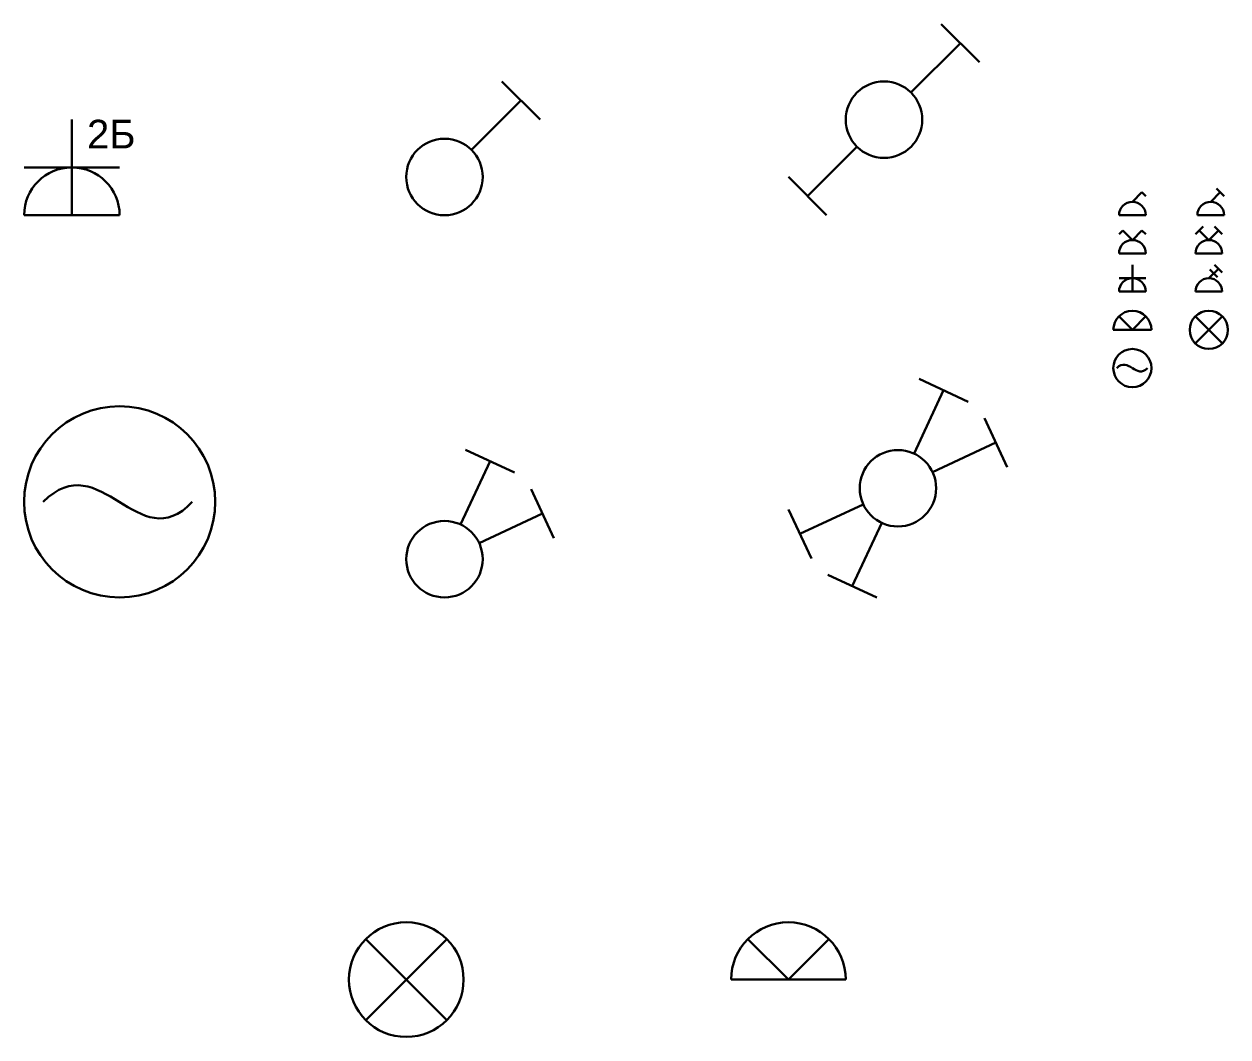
# Model space of a CAD drawing. Header units: millimetres. Extents: x -15550 to 15057, y -7254 to 30660.
# Drawn here: x -15550 to -12400, y 9291 to 11941 of the extents above; entities that cross this region are included whole.
import ezdxf

# ---------------------------------------------------------------- set-up
doc = ezdxf.new("R2010")
doc.units = ezdxf.units.MM
doc.layers.add('Электрика_розетки', color=5, linetype='Continuous', lineweight=30, true_color=0x0000ff)
doc.layers.add('Электрика_свет', color=1, linetype='Continuous', lineweight=30, true_color=0xff0000)
doc.styles.add('textstyle172', font='')
doc.styles.get('textstyle172').set_extended_font_data('Liberation Sans')

# ---------------------------------------------------------------- blocks, each defined once
blk = doc.blocks.new('Розетка')
at = {"layer": 'Электрика_розетки'}
for p, q in [((125, 0), (125, 250)), ((0, 125), (250, 125)), ((0, 0), (250, 0))]:
    blk.add_line(p, q, dxfattribs=at)
blk.add_arc((125, 0), 125, 0, 180, dxfattribs=at)
blk = doc.blocks.new('Вкл_1кл')
at = {"layer": 'Электрика_свет'}
for p, q in [((250, 350), (350, 250)), ((170.7, 170.7), (300, 300))]:
    blk.add_line(p, q, dxfattribs=at)
blk.add_circle((100, 100), 100, dxfattribs=at)
blk = doc.blocks.new('Светильник')
at = {"layer": 'Электрика_свет'}
for p, q in [((-106.1, 106.1), (106.1, -106.1)), ((-106.1, -106.1), (106.1, 106.1))]:
    blk.add_line(p, q, dxfattribs=at)
blk.add_circle((0, 0), 150, dxfattribs=at)
blk = doc.blocks.new('Вкл_2кл')
at = {"layer": 'Электрика_свет'}
for p, q in [((155.4, 386.2), (283.6, 326.5)), ((142.3, 190.6), (219.5, 356.3)), ((326.5, 283.6), (386.2, 155.4)), ((190.6, 142.3), (356.3, 219.5))]:
    blk.add_line(p, q, dxfattribs=at)
blk.add_circle((100, 100), 100, dxfattribs=at)
blk = doc.blocks.new('Перекл_1кл')
at = {"layer": 'Электрика_свет'}
for p, q in [((400, 500), (500, 400)), ((320.7, 320.7), (450, 450)), ((179.3, 179.3), (50, 50)), ((100, 0), (0, 100))]:
    blk.add_line(p, q, dxfattribs=at)
blk.add_circle((250, 250), 100, dxfattribs=at)
blk = doc.blocks.new('Перекл_2кл')
at = {"layer": 'Электрика_свет'}
for p, q in [((341.9, 571.9), (470.1, 512.1)), ((328.7, 376.3), (406, 542)), ((512.9, 469.2), (572.7, 341.1)), ((377.1, 327.9), (542.8, 405.2)), ((60, 102), (0.2, 230.2)), ((195.8, 243.4), (30.1, 166.1)), ((244.2, 195), (166.9, 29.3)), ((231, -0.6), (102.8, 59.2))]:
    blk.add_line(p, q, dxfattribs=at)
blk.add_circle((286.5, 285.6), 100, dxfattribs=at)
blk = doc.blocks.new('Бра')
at = {"layer": 'Электрика_свет'}
blk.add_line((-150, 0), (150, 0), dxfattribs=at)
blk.add_lwpolyline([(-106.1, 106.1), (0, 0), (106.1, 106.1)], dxfattribs=at)
blk.add_arc((0, 0), 150, 0, 180, dxfattribs=at)
blk = doc.blocks.new('Вентилятор')
at = {"layer": 'Электрика_свет'}
blk.add_circle((250, 250), 250, dxfattribs=at)
blk.add_open_spline([(50, 250), (200, 400), (300, 100), (440, 250)], degree=3, dxfattribs=at)
blk = doc.blocks.new('Вкл_1кл_70')
at = {"layer": 'Электрика_свет'}
for p, q in [((0, 35), (25, 60)), ((25, 60), (35, 50)), ((-35, 0), (35, 0))]:
    blk.add_line(p, q, dxfattribs=at)
blk.add_arc((0, 0), 35, 0, 180, dxfattribs=at)
blk = doc.blocks.new('Перекл_1кл_70')
at = {"layer": 'Электрика_свет'}
for p, q in [((15, 70), (35, 50)), ((0, 35), (25, 60)), ((-35, 0), (35, 0))]:
    blk.add_line(p, q, dxfattribs=at)
blk.add_arc((0, 0), 35, 0, 180, dxfattribs=at)
blk = doc.blocks.new('Вкл_2кл_70')
at = {"layer": 'Электрика_свет'}
for p, q in [((-35, 50), (-25, 60)), ((0, 35), (-25, 60)), ((0, 35), (25, 60)), ((25, 60), (35, 50)), ((-35, 0), (35, 0))]:
    blk.add_line(p, q, dxfattribs=at)
blk.add_arc((0, 0), 35, 0, 180, dxfattribs=at)
blk = doc.blocks.new('Перекл_2напр_70')
at = {"layer": 'Электрика_свет'}
for p, q in [((15, 70), (35, 50)), ((0, 35), (25, 60)), ((2.5, 57.5), (22.5, 37.5)), ((-35, 0), (35, 0))]:
    blk.add_line(p, q, dxfattribs=at)
blk.add_arc((0, 0), 35, 0, 180, dxfattribs=at)
blk = doc.blocks.new('Роз_1п_70')
at = {"layer": 'Электрика_розетки'}
for p, q in [((0, 0), (0, 70)), ((-35, 35), (35, 35)), ((-35, 0), (35, 0))]:
    blk.add_line(p, q, dxfattribs=at)
blk.add_arc((0, 0), 35, 0, 180, dxfattribs=at)
blk = doc.blocks.new('Свет_потолочный')
at = {"layer": 'Электрика_свет'}
for p, q in [((-35.4, 35.4), (35.4, -35.4)), ((-35.4, -35.4), (35.4, 35.4))]:
    blk.add_line(p, q, dxfattribs=at)
blk.add_circle((0, 0), 50, dxfattribs=at)
blk = doc.blocks.new('Бра_100')
at = {"layer": 'Электрика_свет'}
for p, q in [((-35.4, 35.4), (0, 0)), ((0, 0), (35.4, 35.4)), ((-50, 0), (50, 0))]:
    blk.add_line(p, q, dxfattribs=at)
blk.add_arc((0, 0), 50, 0, 180, dxfattribs=at)
blk = doc.blocks.new('Вытяжка_100')
at = {"layer": 'Электрика_свет'}
blk.add_circle((0, 0), 50, dxfattribs=at)
blk.add_open_spline([(-41, 0), (-10.1, 30.9), (10.6, -30.9), (39.4, 0)], degree=3, dxfattribs=at)
blk = doc.blocks.new('Перекл_2кл_70')
at = {"layer": 'Электрика_свет'}
for p, q in [((-35, 50), (-15, 70)), ((15, 70), (35, 50)), ((0, 35), (-25, 60)), ((0, 35), (25, 60)), ((-35, 0), (35, 0))]:
    blk.add_line(p, q, dxfattribs=at)
blk.add_arc((0, 0), 35, 0, 180, dxfattribs=at)

msp = doc.modelspace()

# ---------------------------------------------------------------- block references
at = {"layer": 'Электрика_розетки'}
for name, p in [('Розетка', (-15550.4, 11441.3)), ('Роз_1п_70', (-12650.4, 11241.3))]:
    msp.add_blockref(name, p, dxfattribs=at)
at = {"layer": 'Электрика_свет'}
for name, p in [('Перекл_1кл', (-13550.4, 11441.3)), ('Вкл_1кл', (-14550.4, 11441.3)), ('Вкл_1кл_70', (-12650.4, 11441.3)), ('Перекл_1кл_70', (-12445.4, 11441.3)), ('Перекл_2кл_70', (-12450.4, 11341.3)), ('Вкл_2кл_70', (-12650.4, 11341.3)), ('Перекл_2напр_70', (-12450.4, 11241.3)), ('Бра_100', (-12650.4, 11141.3)), ('Свет_потолочный', (-12450.4, 11141.3)), ('Вытяжка_100', (-12650.4, 11041.3)), ('Перекл_2кл', (-13550.4, 10441.3)), ('Вентилятор', (-15550.4, 10441.3)), ('Вкл_2кл', (-14550.4, 10441.3)), ('Светильник', (-14550.4, 9441.3)), ('Бра', (-13550.4, 9441.3))]:
    msp.add_blockref(name, p, dxfattribs=at)

# ---------------------------------------------------------------- texts
at = {"layer": 'Электрика_розетки', "insert": (-15385.8, 11690.9), "char_height": 75, "attachment_point": 1, "style": 'textstyle172'}
msp.add_mtext('2Б', dxfattribs=at)

doc.saveas('drawing.dxf')
